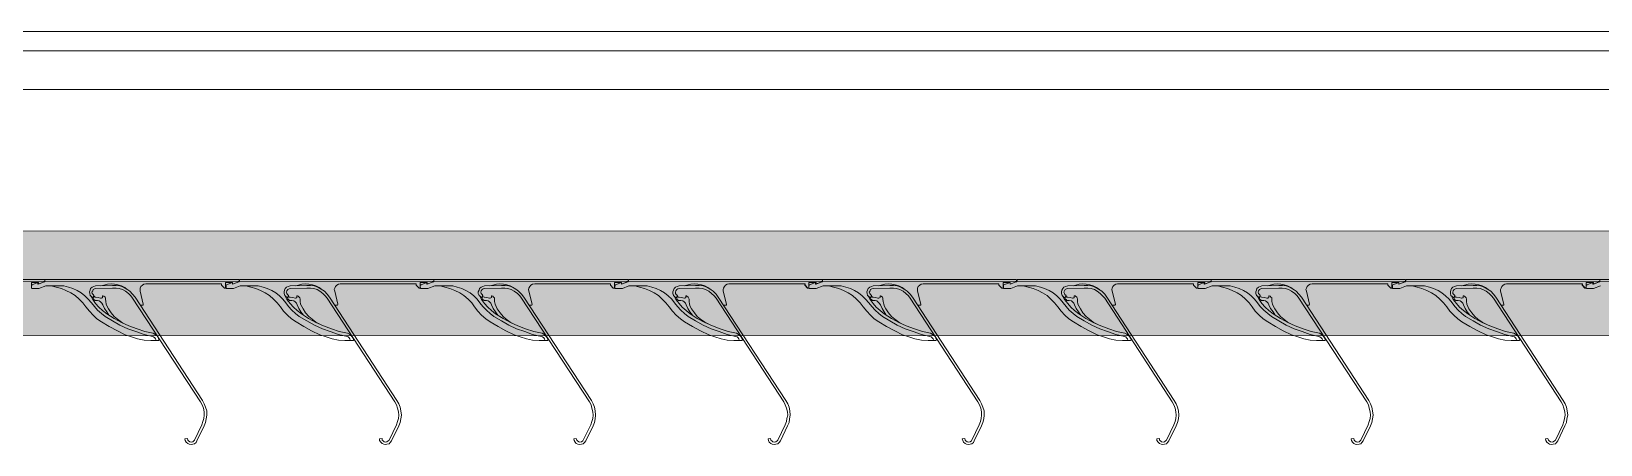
# Model space of a CAD drawing. Header units: centimetres. Extents: x -6341 to 23117, y -10090 to 8065.
# Drawn here: x 4672.9 to 4753.6, y -4090.1 to -4068.9 of the extents above; entities that cross this region are included whole.
import ezdxf

# ---------------------------------------------------------------- set-up
doc = ezdxf.new("R2010")
doc.units = ezdxf.units.CM
doc.header["$LTSCALE"] = 12.7
doc.layers.add('B Général', color=7, linetype='Continuous', lineweight=5)

# ---------------------------------------------------------------- blocks, each defined once
blk = doc.blocks.new('Groupe-200-1')
at = {"layer": 'B Général', "color": 7, "linetype": 'Continuous', "lineweight": 5}
for p, q in [((4673.53, -4081.638), (4663.603, -4081.638)), ((4672.895, -4082.082), (4672.895, -4081.807)), ((4673.276, -4082.103), (4673.636, -4081.976)), ((4683.542, -4081.638), (4673.594, -4081.638)), ((4673.636, -4081.976), (4674.334, -4081.976)), ((4676.197, -4081.976), (4677.065, -4081.955)), ((4677.065, -4082.082), (4676.197, -4082.103)), ((4678.779, -4081.871), (4682.674, -4081.871)), ((4682.886, -4082.082), (4682.886, -4081.807)), ((4683.288, -4082.103), (4683.627, -4081.976)), ((4693.532, -4081.638), (4683.605, -4081.638)), ((4683.627, -4081.976), (4684.325, -4081.976)), ((4686.209, -4081.976), (4687.055, -4081.955)), ((4687.055, -4082.082), (4686.209, -4082.103)), ((4688.77, -4081.871), (4692.686, -4081.871)), ((4692.898, -4082.082), (4692.898, -4081.807)), ((4693.278, -4082.103), (4693.638, -4081.976)), ((4703.544, -4081.638), (4693.596, -4081.638)), ((4693.638, -4081.976), (4694.337, -4081.976)), ((4696.199, -4081.976), (4697.067, -4081.955)), ((4697.067, -4082.082), (4696.199, -4082.103)), ((4698.782, -4081.871), (4702.676, -4081.871)), ((4702.888, -4082.082), (4702.888, -4081.807)), ((4703.29, -4082.103), (4703.629, -4081.976)), ((4713.535, -4081.638), (4703.608, -4081.638)), ((4703.629, -4081.976), (4704.328, -4081.976)), ((4706.211, -4081.976), (4707.058, -4081.955)), ((4707.058, -4082.082), (4706.211, -4082.103)), ((4708.773, -4081.871), (4712.688, -4081.871)), ((4712.879, -4082.082), (4712.879, -4081.807)), ((4712.879, -4082.082), (4712.879, -4081.807)), ((4713.26, -4082.103), (4713.62, -4081.976)), ((4723.526, -4081.638), (4713.577, -4081.638)), ((4713.62, -4081.976), (4714.318, -4081.976)), ((4716.181, -4081.976), (4717.049, -4081.955)), ((4717.049, -4082.082), (4716.181, -4082.103)), ((4718.763, -4081.871), (4722.658, -4081.871)), ((4722.87, -4082.082), (4722.87, -4081.807)), ((4723.272, -4082.103), (4723.61, -4081.976)), ((4733.516, -4081.638), (4723.589, -4081.638)), ((4723.61, -4081.976), (4724.309, -4081.976)), ((4726.193, -4081.976), (4727.039, -4081.955)), ((4727.039, -4082.082), (4726.193, -4082.103)), ((4728.754, -4081.871), (4732.67, -4081.871)), ((4732.881, -4082.082), (4732.881, -4081.807)), ((4733.262, -4082.103), (4733.622, -4081.976)), ((4743.528, -4081.638), (4733.58, -4081.638)), ((4733.622, -4081.976), (4734.321, -4081.976)), ((4736.183, -4081.976), (4737.051, -4081.955)), ((4737.051, -4082.082), (4736.183, -4082.103)), ((4738.766, -4081.871), (4742.66, -4081.871)), ((4742.872, -4082.082), (4742.872, -4081.807)), ((4743.274, -4082.103), (4743.613, -4081.976)), ((4753.519, -4081.638), (4743.592, -4081.638)), ((4743.613, -4081.976), (4744.311, -4081.976)), ((4746.195, -4081.976), (4747.042, -4081.955)), ((4747.042, -4082.082), (4746.195, -4082.103)), ((4748.756, -4081.871), (4752.672, -4081.871)), ((4752.863, -4082.082), (4752.863, -4081.807)), ((4752.863, -4082.082), (4752.863, -4081.807)), ((4753.244, -4082.103), (4753.604, -4081.976)), ((4763.51, -4081.638), (4753.561, -4081.638)), ((4676.112, -4082.463), (4676.07, -4082.59)), ((4681.594, -4087.945), (4678.102, -4082.611)), ((4678.229, -4082.548), (4681.7, -4087.882)), ((4686.124, -4082.463), (4686.061, -4082.59)), ((4691.585, -4087.945), (4688.114, -4082.611)), ((4688.22, -4082.548), (4691.691, -4087.882)), ((4696.115, -4082.463), (4696.051, -4082.59)), ((4701.597, -4087.945), (4698.104, -4082.611)), ((4698.231, -4082.548), (4701.703, -4087.882)), ((4706.127, -4082.463), (4706.063, -4082.59)), ((4711.588, -4087.945), (4708.116, -4082.611)), ((4708.222, -4082.548), (4711.693, -4087.882)), ((4716.096, -4082.463), (4716.054, -4082.59)), ((4721.578, -4087.945), (4718.086, -4082.611)), ((4718.213, -4082.548), (4721.684, -4087.882)), ((4726.108, -4082.463), (4726.044, -4082.59)), ((4731.569, -4087.945), (4728.098, -4082.611)), ((4728.203, -4082.548), (4731.675, -4087.882)), ((4736.099, -4082.463), (4736.035, -4082.59)), ((4741.581, -4087.945), (4738.088, -4082.611)), ((4738.215, -4082.548), (4741.687, -4087.882)), ((4746.11, -4082.463), (4746.047, -4082.59)), ((4751.571, -4087.945), (4748.1, -4082.611)), ((4748.206, -4082.548), (4751.677, -4087.882)), ((4707.735, -4083.945), (4707.524, -4083.839)), ((4747.719, -4083.945), (4747.508, -4083.839)), ((4681.277, -4089.914), (4681.658, -4089.131)), ((4681.785, -4089.173), (4681.404, -4089.956)), ((4691.289, -4089.914), (4691.67, -4089.131)), ((4691.797, -4089.173), (4691.416, -4089.956)), ((4701.279, -4089.914), (4701.66, -4089.131)), ((4701.787, -4089.173), (4701.406, -4089.956)), ((4711.291, -4089.914), (4711.672, -4089.131)), ((4711.778, -4089.173), (4711.418, -4089.956)), ((4721.261, -4089.914), (4721.642, -4089.131)), ((4721.769, -4089.173), (4721.388, -4089.956)), ((4731.273, -4089.914), (4731.654, -4089.131)), ((4731.781, -4089.173), (4731.4, -4089.956)), ((4741.263, -4089.914), (4741.644, -4089.131)), ((4741.771, -4089.173), (4741.39, -4089.956)), ((4751.275, -4089.914), (4751.656, -4089.131)), ((4751.762, -4089.173), (4751.402, -4089.956)), ((4680.79, -4089.85), (4680.917, -4089.829)), ((4690.802, -4089.85), (4690.929, -4089.829)), ((4700.793, -4089.85), (4700.92, -4089.829)), ((4710.783, -4089.85), (4710.91, -4089.829)), ((4720.774, -4089.85), (4720.901, -4089.829)), ((4730.786, -4089.85), (4730.913, -4089.829)), ((4740.776, -4089.85), (4740.903, -4089.829)), ((4750.767, -4089.85), (4750.894, -4089.829))]:
    blk.add_line(p, q, dxfattribs=at)
at = {"layer": 'B Général', "color": 7, "linetype": 'Continuous', "lineweight": 5, "flags": 128}
for points in [[(4672.895, -4081.807), (4673.255, -4081.807), (4673.255, -4081.892), (4673.551, -4081.765), (4673.572, -4081.765), (4673.594, -4081.722), (4673.594, -4081.68), (4673.572, -4081.638), (4673.53, -4081.638)], [(4672.895, -4082.061), (4672.895, -4081.976), (4672.895, -4081.955), (4672.937, -4081.913), (4673.234, -4081.807), (4673.234, -4081.892), (4673.572, -4081.765), (4673.594, -4081.765), (4673.594, -4081.722), (4673.594, -4081.638)], [(4672.895, -4082.061), (4672.916, -4082.103), (4672.959, -4082.103), (4673.213, -4082.103), (4673.276, -4082.103)], [(4673.657, -4081.976), (4673.911, -4081.976), (4674.165, -4082.04), (4674.44, -4082.103), (4674.673, -4082.209), (4674.927, -4082.336), (4675.139, -4082.463), (4675.35, -4082.654), (4675.541, -4082.844), (4675.689, -4083.056), (4675.88, -4083.268), (4676.07, -4083.479), (4676.261, -4083.67), (4676.493, -4083.818), (4676.896, -4084.072), (4677.319, -4084.284), (4677.721, -4084.495)], [(4674.334, -4081.976), (4674.567, -4081.976), (4674.8, -4082.04), (4675.033, -4082.103), (4675.245, -4082.209), (4675.456, -4082.336), (4675.647, -4082.484), (4675.816, -4082.654), (4675.985, -4082.844), (4676.134, -4083.035), (4676.303, -4083.225), (4676.493, -4083.395), (4676.684, -4083.543), (4677.065, -4083.776), (4677.446, -4083.987), (4677.848, -4084.178), (4678.271, -4084.326), (4678.695, -4084.474), (4679.118, -4084.58), (4679.182, -4084.601), (4679.245, -4084.643), (4679.287, -4084.707), (4679.309, -4084.77), (4679.309, -4084.792), (4679.351, -4084.792), (4679.414, -4084.792), (4679.436, -4084.792), (4679.457, -4084.77), (4679.457, -4084.749), (4679.436, -4084.665), (4679.393, -4084.58), (4679.309, -4084.516), (4679.245, -4084.453), (4679.16, -4084.411), (4678.737, -4084.326), (4678.335, -4084.178), (4677.912, -4084.03), (4677.531, -4083.86), (4677.15, -4083.649), (4676.769, -4083.416), (4676.557, -4083.246), (4676.366, -4083.077), (4676.197, -4082.887), (4676.049, -4082.675), (4675.922, -4082.442)], [(4676.07, -4082.59), (4675.985, -4082.527), (4675.922, -4082.463), (4675.901, -4082.357), (4675.879, -4082.273), (4675.922, -4082.188), (4675.943, -4082.103), (4676.028, -4082.04), (4676.112, -4081.998), (4676.197, -4081.976)], [(4676.197, -4082.103), (4676.133, -4082.125), (4676.07, -4082.167), (4676.049, -4082.23), (4676.006, -4082.294), (4676.028, -4082.357), (4676.07, -4082.421), (4676.112, -4082.463)], [(4676.472, -4081.976), (4676.62, -4081.934), (4676.811, -4081.892), (4677.001, -4081.871), (4677.171, -4081.892), (4677.34, -4081.913), (4677.531, -4081.976), (4677.7, -4082.061), (4677.827, -4082.167)], [(4677.065, -4081.955), (4677.255, -4081.955), (4677.446, -4081.976), (4677.636, -4082.04), (4677.806, -4082.146), (4677.954, -4082.252), (4678.102, -4082.4), (4678.229, -4082.548)], [(4678.102, -4082.611), (4678.017, -4082.484), (4677.89, -4082.357), (4677.742, -4082.252), (4677.573, -4082.167), (4677.403, -4082.103), (4677.255, -4082.082), (4677.065, -4082.082)], [(4678.504, -4082.971), (4678.61, -4082.971), (4678.652, -4082.971), (4678.652, -4082.929), (4678.652, -4082.908), (4678.483, -4082.252), (4678.483, -4082.167), (4678.483, -4082.082), (4678.525, -4081.998), (4678.61, -4081.934), (4678.674, -4081.892), (4678.779, -4081.871)], [(4682.674, -4081.871), (4682.674, -4081.934), (4682.822, -4082.082), (4682.886, -4082.082)], [(4682.886, -4081.807), (4683.246, -4081.807), (4683.246, -4081.892), (4683.563, -4081.765), (4683.584, -4081.765), (4683.584, -4081.722), (4683.584, -4081.68), (4683.563, -4081.638), (4683.542, -4081.638)], [(4682.907, -4082.061), (4682.907, -4081.976), (4682.907, -4081.955), (4682.928, -4081.913), (4683.246, -4081.807), (4683.246, -4081.892), (4683.563, -4081.765), (4683.584, -4081.765), (4683.605, -4081.722), (4683.605, -4081.638)], [(4682.907, -4082.061), (4682.907, -4082.103), (4682.949, -4082.103), (4683.224, -4082.103), (4683.288, -4082.103)], [(4683.648, -4081.976), (4683.923, -4081.976), (4684.177, -4082.04), (4684.431, -4082.103), (4684.685, -4082.209), (4684.918, -4082.336), (4685.15, -4082.463), (4685.341, -4082.654), (4685.531, -4082.844), (4685.701, -4083.056), (4685.87, -4083.268), (4686.061, -4083.479), (4686.272, -4083.67), (4686.505, -4083.818), (4686.907, -4084.072), (4687.309, -4084.284), (4687.733, -4084.495)], [(4684.325, -4081.976), (4684.558, -4081.976), (4684.812, -4082.04)], [(4684.812, -4082.04), (4685.023, -4082.103), (4685.256, -4082.209), (4685.468, -4082.336), (4685.658, -4082.484), (4685.828, -4082.654), (4685.976, -4082.844), (4686.124, -4083.035), (4686.293, -4083.225), (4686.484, -4083.395), (4686.674, -4083.543), (4687.055, -4083.776), (4687.458, -4083.987), (4687.86, -4084.178), (4688.262, -4084.326), (4688.685, -4084.474), (4689.13, -4084.58), (4689.193, -4084.601), (4689.236, -4084.643), (4689.278, -4084.707), (4689.299, -4084.77), (4689.32, -4084.792), (4689.341, -4084.792), (4689.405, -4084.792), (4689.447, -4084.792), (4689.468, -4084.77), (4689.468, -4084.749), (4689.447, -4084.665), (4689.384, -4084.58), (4689.32, -4084.516), (4689.257, -4084.453), (4689.151, -4084.411), (4688.728, -4084.326), (4688.325, -4084.178), (4687.923, -4084.03), (4687.521, -4083.86), (4687.14, -4083.649), (4686.78, -4083.416), (4686.569, -4083.246), (4686.378, -4083.077), (4686.209, -4082.887), (4686.039, -4082.675), (4685.912, -4082.442)], [(4686.061, -4082.59), (4685.976, -4082.527), (4685.934, -4082.463), (4685.891, -4082.357), (4685.891, -4082.273), (4685.912, -4082.188), (4685.955, -4082.103), (4686.018, -4082.04), (4686.103, -4081.998), (4686.209, -4081.976)], [(4686.209, -4082.103), (4686.145, -4082.125), (4686.082, -4082.167), (4686.039, -4082.23), (4686.018, -4082.294), (4686.039, -4082.357), (4686.061, -4082.421), (4686.124, -4082.463)], [(4686.484, -4081.976), (4686.632, -4081.934), (4686.801, -4081.892), (4686.992, -4081.871), (4687.161, -4081.892), (4687.352, -4081.913), (4687.521, -4081.976), (4687.69, -4082.061), (4687.839, -4082.167)], [(4687.055, -4081.955), (4687.246, -4081.955), (4687.436, -4081.976), (4687.627, -4082.04), (4687.796, -4082.146), (4687.966, -4082.252), (4688.114, -4082.4), (4688.22, -4082.548)], [(4688.114, -4082.611), (4688.008, -4082.484), (4687.881, -4082.357), (4687.733, -4082.252), (4687.585, -4082.167), (4687.415, -4082.103), (4687.246, -4082.082), (4687.055, -4082.082)], [(4688.495, -4082.971), (4688.622, -4082.971), (4688.643, -4082.971), (4688.664, -4082.929), (4688.664, -4082.908), (4688.495, -4082.252), (4688.474, -4082.167), (4688.495, -4082.082), (4688.537, -4081.998), (4688.601, -4081.934), (4688.685, -4081.892), (4688.77, -4081.871)], [(4692.686, -4081.871), (4692.686, -4081.934), (4692.834, -4082.082), (4692.898, -4082.082)], [(4692.897, -4082.061), (4692.897, -4081.976), (4692.897, -4081.955), (4692.94, -4081.913), (4693.236, -4081.807), (4693.236, -4081.892), (4693.575, -4081.765), (4693.596, -4081.765), (4693.596, -4081.722), (4693.596, -4081.638)], [(4692.897, -4082.061), (4692.919, -4082.103), (4692.94, -4082.103), (4693.215, -4082.103), (4693.278, -4082.103)], [(4692.898, -4081.807), (4693.257, -4081.807), (4693.257, -4081.892), (4693.554, -4081.765), (4693.575, -4081.765), (4693.596, -4081.722), (4693.596, -4081.68), (4693.575, -4081.638), (4693.533, -4081.638)], [(4693.638, -4081.976), (4693.914, -4081.976), (4694.168, -4082.04), (4694.422, -4082.103), (4694.676, -4082.209), (4694.93, -4082.336), (4695.141, -4082.463), (4695.353, -4082.654), (4695.543, -4082.844), (4695.692, -4083.056), (4695.861, -4083.268), (4696.051, -4083.479), (4696.263, -4083.67), (4696.496, -4083.818), (4696.898, -4084.072), (4697.3, -4084.284), (4697.724, -4084.495)], [(4694.337, -4081.976), (4694.57, -4081.976), (4694.802, -4082.04), (4695.035, -4082.103), (4695.247, -4082.209), (4695.459, -4082.336), (4695.649, -4082.484), (4695.818, -4082.654), (4695.967, -4082.844), (4696.115, -4083.035), (4696.305, -4083.225), (4696.496, -4083.395), (4696.686, -4083.543), (4697.067, -4083.776), (4697.448, -4083.987), (4697.85, -4084.178), (4698.274, -4084.326), (4698.676, -4084.474), (4699.12, -4084.58), (4699.184, -4084.601), (4699.247, -4084.643), (4699.29, -4084.707), (4699.311, -4084.77), (4699.311, -4084.792), (4699.353, -4084.792), (4699.417, -4084.792), (4699.438, -4084.792), (4699.459, -4084.77), (4699.459, -4084.749), (4699.438, -4084.665), (4699.374, -4084.58), (4699.311, -4084.516), (4699.247, -4084.453), (4699.163, -4084.411), (4698.739, -4084.326), (4698.316, -4084.178), (4697.914, -4084.03), (4697.533, -4083.86), (4697.152, -4083.649), (4696.771, -4083.416), (4696.559, -4083.246), (4696.369, -4083.077), (4696.199, -4082.887), (4696.051, -4082.675), (4695.924, -4082.442)], [(4696.051, -4082.59), (4695.988, -4082.527), (4695.924, -4082.463), (4695.882, -4082.357), (4695.882, -4082.273), (4695.924, -4082.188), (4695.945, -4082.103), (4696.03, -4082.04), (4696.115, -4081.998), (4696.199, -4081.976)], [(4696.199, -4082.103), (4696.136, -4082.125), (4696.072, -4082.167), (4696.03, -4082.23), (4696.009, -4082.294), (4696.03, -4082.357), (4696.072, -4082.421), (4696.115, -4082.463)], [(4696.475, -4081.976), (4696.623, -4081.934), (4696.813, -4081.892), (4696.983, -4081.871), (4697.173, -4081.892), (4697.342, -4081.913)], [(4697.067, -4081.955), (4697.258, -4081.955), (4697.448, -4081.976), (4697.639, -4082.04), (4697.808, -4082.146), (4697.956, -4082.252), (4698.104, -4082.4), (4698.231, -4082.548)], [(4698.104, -4082.611), (4698.02, -4082.484), (4697.893, -4082.357), (4697.723, -4082.252), (4697.575, -4082.167), (4697.406, -4082.103), (4697.237, -4082.082), (4697.067, -4082.082)], [(4697.343, -4081.913), (4697.512, -4081.976), (4697.681, -4082.061), (4697.829, -4082.167)], [(4698.507, -4082.971), (4698.613, -4082.971), (4698.634, -4082.971), (4698.655, -4082.929), (4698.655, -4082.908), (4698.486, -4082.252), (4698.464, -4082.167), (4698.486, -4082.082), (4698.528, -4081.998), (4698.591, -4081.934), (4698.676, -4081.892), (4698.782, -4081.871)], [(4702.676, -4081.871), (4702.676, -4081.934), (4702.825, -4082.082), (4702.888, -4082.082)], [(4702.888, -4081.807), (4703.248, -4081.807), (4703.248, -4081.892), (4703.544, -4081.765), (4703.565, -4081.765), (4703.587, -4081.722), (4703.587, -4081.68), (4703.565, -4081.638), (4703.544, -4081.638)], [(4702.909, -4082.061), (4702.909, -4081.976), (4702.909, -4081.955), (4702.931, -4081.913), (4703.248, -4081.807), (4703.248, -4081.892), (4703.566, -4081.765), (4703.587, -4081.765), (4703.608, -4081.722), (4703.608, -4081.638)], [(4702.909, -4082.061), (4702.909, -4082.103), (4702.952, -4082.103), (4703.206, -4082.103), (4703.29, -4082.103)], [(4703.65, -4081.976), (4703.925, -4081.976), (4704.179, -4082.04), (4704.433, -4082.103), (4704.687, -4082.209), (4704.92, -4082.336), (4705.153, -4082.463), (4705.343, -4082.654), (4705.534, -4082.844), (4705.703, -4083.056), (4705.873, -4083.268), (4706.063, -4083.479), (4706.275, -4083.67), (4706.486, -4083.818), (4706.889, -4084.072), (4707.312, -4084.284), (4707.735, -4084.495)], [(4704.328, -4081.976), (4704.56, -4081.976), (4704.814, -4082.04), (4705.026, -4082.103), (4705.259, -4082.209), (4705.449, -4082.336), (4705.64, -4082.484), (4705.83, -4082.654), (4705.979, -4082.844), (4706.127, -4083.035), (4706.296, -4083.225), (4706.487, -4083.395), (4706.677, -4083.543), (4707.058, -4083.776), (4707.439, -4083.987), (4707.862, -4084.178), (4708.265, -4084.326), (4708.688, -4084.474), (4709.111, -4084.58), (4709.196, -4084.601), (4709.238, -4084.643), (4709.281, -4084.707), (4709.302, -4084.77), (4709.323, -4084.792), (4709.344, -4084.792), (4709.408, -4084.792), (4709.45, -4084.792), (4709.45, -4084.77), (4709.471, -4084.749), (4709.429, -4084.665), (4709.386, -4084.58), (4709.323, -4084.516), (4709.238, -4084.453), (4709.154, -4084.411), (4708.73, -4084.326), (4708.328, -4084.178), (4707.926, -4084.03), (4707.524, -4083.86), (4707.143, -4083.649), (4706.783, -4083.416), (4706.571, -4083.246), (4706.36, -4083.077), (4706.211, -4082.887), (4706.042, -4082.675), (4705.915, -4082.442)], [(4706.063, -4082.59), (4705.978, -4082.527), (4705.915, -4082.463), (4705.894, -4082.357), (4705.894, -4082.273), (4705.915, -4082.188), (4705.957, -4082.103), (4706.021, -4082.04), (4706.105, -4081.998), (4706.211, -4081.976)], [(4706.211, -4082.103), (4706.148, -4082.125), (4706.084, -4082.167), (4706.042, -4082.23), (4706.021, -4082.294), (4706.021, -4082.357), (4706.063, -4082.421), (4706.127, -4082.463)], [(4706.465, -4081.976), (4706.614, -4081.934), (4706.804, -4081.892), (4706.995, -4081.871), (4707.164, -4081.892), (4707.354, -4081.913), (4707.524, -4081.976), (4707.693, -4082.061), (4707.841, -4082.167)], [(4707.058, -4081.955), (4707.248, -4081.955), (4707.439, -4081.976), (4707.629, -4082.04), (4707.799, -4082.146), (4707.968, -4082.252), (4708.116, -4082.4), (4708.222, -4082.548)], [(4708.116, -4082.611), (4708.01, -4082.484), (4707.883, -4082.357), (4707.735, -4082.252), (4707.566, -4082.167), (4707.418, -4082.103), (4707.248, -4082.082), (4707.058, -4082.082)], [(4708.497, -4082.971), (4708.624, -4082.971), (4708.646, -4082.971), (4708.646, -4082.929), (4708.646, -4082.908), (4708.476, -4082.252), (4708.476, -4082.167), (4708.497, -4082.082), (4708.54, -4081.998), (4708.603, -4081.934), (4708.688, -4081.892), (4708.773, -4081.871)], [(4712.667, -4081.871), (4712.667, -4081.934), (4712.815, -4082.082), (4712.879, -4082.082)], [(4712.688, -4081.871), (4712.688, -4081.934), (4712.837, -4082.082), (4712.879, -4082.082)], [(4712.879, -4081.807), (4713.26, -4081.807), (4713.26, -4081.892), (4713.556, -4081.765), (4713.577, -4081.765), (4713.577, -4081.722), (4713.577, -4081.68), (4713.577, -4081.638), (4713.535, -4081.638)], [(4712.879, -4081.807), (4713.239, -4081.807), (4713.239, -4081.892), (4713.535, -4081.765), (4713.556, -4081.765), (4713.577, -4081.722), (4713.577, -4081.68), (4713.556, -4081.638), (4713.514, -4081.638)], [(4712.879, -4082.061), (4712.879, -4081.976), (4712.879, -4081.955), (4712.921, -4081.913), (4713.218, -4081.807), (4713.218, -4081.892), (4713.556, -4081.765), (4713.577, -4081.765), (4713.577, -4081.722), (4713.577, -4081.638)], [(4712.879, -4082.061), (4712.9, -4082.103), (4712.942, -4082.103), (4713.196, -4082.103), (4713.26, -4082.103)], [(4713.641, -4081.976), (4713.895, -4081.976), (4714.149, -4082.04), (4714.424, -4082.103), (4714.657, -4082.209), (4714.911, -4082.336), (4715.123, -4082.463), (4715.334, -4082.654), (4715.525, -4082.844), (4715.673, -4083.056), (4715.863, -4083.268), (4716.054, -4083.479), (4716.244, -4083.67), (4716.477, -4083.818), (4716.879, -4084.072), (4717.303, -4084.284), (4717.705, -4084.495)], [(4714.318, -4081.976), (4714.551, -4081.976), (4714.784, -4082.04), (4715.017, -4082.103), (4715.228, -4082.209), (4715.44, -4082.336), (4715.631, -4082.484), (4715.8, -4082.654), (4715.969, -4082.844), (4716.117, -4083.035), (4716.287, -4083.225), (4716.477, -4083.395), (4716.668, -4083.543), (4717.049, -4083.776), (4717.43, -4083.987), (4717.832, -4084.178), (4718.255, -4084.326), (4718.679, -4084.474), (4719.102, -4084.58), (4719.165, -4084.601), (4719.229, -4084.643), (4719.271, -4084.707), (4719.292, -4084.77), (4719.292, -4084.792), (4719.335, -4084.792), (4719.398, -4084.792), (4719.419, -4084.792), (4719.441, -4084.77), (4719.441, -4084.749), (4719.419, -4084.665), (4719.377, -4084.58), (4719.292, -4084.516), (4719.229, -4084.453), (4719.144, -4084.411), (4718.721, -4084.326), (4718.319, -4084.178), (4717.895, -4084.03), (4717.514, -4083.86), (4717.133, -4083.649), (4716.752, -4083.416), (4716.541, -4083.246), (4716.35, -4083.077), (4716.181, -4082.887), (4716.033, -4082.675), (4715.906, -4082.442)], [(4716.054, -4082.59), (4715.969, -4082.527), (4715.906, -4082.463), (4715.884, -4082.357), (4715.863, -4082.273), (4715.906, -4082.188), (4715.927, -4082.103), (4716.011, -4082.04), (4716.096, -4081.998), (4716.181, -4081.976)], [(4716.181, -4082.103), (4716.117, -4082.125), (4716.054, -4082.167), (4716.033, -4082.23), (4715.99, -4082.294), (4716.011, -4082.357), (4716.054, -4082.421), (4716.096, -4082.463)], [(4716.456, -4081.976), (4716.604, -4081.934), (4716.795, -4081.892), (4716.985, -4081.871), (4717.155, -4081.892), (4717.324, -4081.913), (4717.514, -4081.976), (4717.684, -4082.061), (4717.811, -4082.167)], [(4717.049, -4081.955), (4717.239, -4081.955), (4717.43, -4081.976), (4717.62, -4082.04), (4717.789, -4082.146), (4717.938, -4082.252), (4718.086, -4082.4), (4718.213, -4082.548)], [(4718.086, -4082.611), (4718.001, -4082.484), (4717.874, -4082.357), (4717.726, -4082.252), (4717.557, -4082.167), (4717.387, -4082.103), (4717.239, -4082.082), (4717.049, -4082.082)], [(4718.488, -4082.971), (4718.594, -4082.971), (4718.636, -4082.971), (4718.636, -4082.929), (4718.636, -4082.908), (4718.467, -4082.252), (4718.467, -4082.167), (4718.467, -4082.082), (4718.509, -4081.998), (4718.594, -4081.934), (4718.657, -4081.892), (4718.763, -4081.871)], [(4722.658, -4081.871), (4722.658, -4081.934), (4722.806, -4082.082), (4722.87, -4082.082)], [(4722.87, -4081.807), (4723.229, -4081.807), (4723.229, -4081.892), (4723.547, -4081.765), (4723.568, -4081.765), (4723.568, -4081.722), (4723.568, -4081.68), (4723.547, -4081.638), (4723.526, -4081.638)], [(4722.891, -4082.061), (4722.891, -4081.976), (4722.891, -4081.955), (4722.912, -4081.913), (4723.229, -4081.807), (4723.229, -4081.892), (4723.547, -4081.765), (4723.568, -4081.765), (4723.589, -4081.722), (4723.589, -4081.638)], [(4722.891, -4082.061), (4722.891, -4082.103), (4722.933, -4082.103), (4723.208, -4082.103), (4723.272, -4082.103)], [(4723.631, -4081.976), (4723.907, -4081.976), (4724.161, -4082.04), (4724.415, -4082.103), (4724.669, -4082.209), (4724.901, -4082.336), (4725.134, -4082.463), (4725.325, -4082.654), (4725.515, -4082.844), (4725.685, -4083.056), (4725.854, -4083.268), (4726.044, -4083.479), (4726.256, -4083.67), (4726.489, -4083.818), (4726.891, -4084.072), (4727.293, -4084.284), (4727.717, -4084.495)], [(4724.309, -4081.976), (4724.542, -4081.976), (4724.796, -4082.04)], [(4724.796, -4082.04), (4725.007, -4082.103), (4725.24, -4082.209), (4725.452, -4082.336), (4725.642, -4082.484), (4725.812, -4082.654), (4725.96, -4082.844), (4726.108, -4083.035), (4726.277, -4083.225), (4726.468, -4083.395), (4726.658, -4083.543), (4727.039, -4083.776), (4727.441, -4083.987), (4727.844, -4084.178), (4728.246, -4084.326), (4728.669, -4084.474), (4729.114, -4084.58), (4729.177, -4084.601), (4729.219, -4084.643), (4729.262, -4084.707), (4729.283, -4084.77), (4729.304, -4084.792), (4729.325, -4084.792), (4729.389, -4084.792), (4729.431, -4084.792), (4729.452, -4084.77), (4729.452, -4084.749), (4729.431, -4084.665), (4729.368, -4084.58), (4729.304, -4084.516), (4729.241, -4084.453), (4729.135, -4084.411), (4728.711, -4084.326), (4728.309, -4084.178), (4727.907, -4084.03), (4727.505, -4083.86), (4727.124, -4083.649), (4726.764, -4083.416), (4726.552, -4083.246), (4726.362, -4083.077), (4726.193, -4082.887), (4726.023, -4082.675), (4725.896, -4082.442)], [(4726.044, -4082.59), (4725.96, -4082.527), (4725.917, -4082.463), (4725.875, -4082.357), (4725.875, -4082.273), (4725.896, -4082.188), (4725.939, -4082.103), (4726.002, -4082.04), (4726.087, -4081.998), (4726.193, -4081.976)], [(4726.193, -4082.103), (4726.129, -4082.125), (4726.066, -4082.167), (4726.023, -4082.23), (4726.002, -4082.294), (4726.023, -4082.357), (4726.044, -4082.421), (4726.108, -4082.463)], [(4726.468, -4081.976), (4726.616, -4081.934), (4726.785, -4081.892), (4726.976, -4081.871), (4727.145, -4081.892), (4727.336, -4081.913), (4727.505, -4081.976), (4727.674, -4082.061), (4727.822, -4082.167)], [(4727.039, -4081.955), (4727.23, -4081.955), (4727.42, -4081.976), (4727.611, -4082.04), (4727.78, -4082.146), (4727.949, -4082.252), (4728.098, -4082.4), (4728.203, -4082.548)], [(4728.098, -4082.611), (4727.992, -4082.484), (4727.865, -4082.357), (4727.717, -4082.252), (4727.568, -4082.167), (4727.399, -4082.103), (4727.23, -4082.082), (4727.039, -4082.082)], [(4728.479, -4082.971), (4728.606, -4082.971), (4728.627, -4082.971), (4728.648, -4082.929), (4728.648, -4082.908), (4728.479, -4082.252), (4728.457, -4082.167), (4728.479, -4082.082), (4728.521, -4081.998), (4728.584, -4081.934), (4728.669, -4081.892), (4728.754, -4081.871)], [(4732.67, -4081.871), (4732.67, -4081.934), (4732.818, -4082.082), (4732.881, -4082.082)], [(4732.881, -4081.807), (4733.241, -4081.807), (4733.241, -4081.892), (4733.538, -4081.765), (4733.559, -4081.765), (4733.58, -4081.722), (4733.58, -4081.68), (4733.559, -4081.638), (4733.516, -4081.638)], [(4732.881, -4082.061), (4732.881, -4081.976), (4732.881, -4081.955), (4732.924, -4081.913), (4733.22, -4081.807), (4733.22, -4081.892), (4733.559, -4081.765), (4733.58, -4081.765), (4733.58, -4081.722), (4733.58, -4081.638)], [(4732.881, -4082.061), (4732.902, -4082.103), (4732.924, -4082.103), (4733.199, -4082.103), (4733.262, -4082.103)], [(4733.622, -4081.976), (4733.897, -4081.976), (4734.151, -4082.04), (4734.405, -4082.103), (4734.659, -4082.209), (4734.913, -4082.336), (4735.125, -4082.463), (4735.337, -4082.654), (4735.527, -4082.844), (4735.675, -4083.056), (4735.845, -4083.268), (4736.035, -4083.479), (4736.247, -4083.67), (4736.48, -4083.818), (4736.882, -4084.072), (4737.284, -4084.284), (4737.707, -4084.495)], [(4734.321, -4081.976), (4734.553, -4081.976), (4734.786, -4082.04), (4735.019, -4082.103), (4735.231, -4082.209), (4735.442, -4082.336), (4735.633, -4082.484), (4735.802, -4082.654), (4735.95, -4082.844), (4736.099, -4083.035), (4736.289, -4083.225), (4736.48, -4083.395), (4736.67, -4083.543), (4737.051, -4083.776), (4737.432, -4083.987), (4737.834, -4084.178), (4738.258, -4084.326), (4738.66, -4084.474), (4739.104, -4084.58), (4739.168, -4084.601), (4739.231, -4084.643), (4739.274, -4084.707), (4739.295, -4084.77), (4739.295, -4084.792), (4739.337, -4084.792), (4739.401, -4084.792), (4739.422, -4084.792), (4739.443, -4084.77), (4739.443, -4084.749), (4739.422, -4084.665), (4739.358, -4084.58), (4739.295, -4084.516), (4739.231, -4084.453), (4739.147, -4084.411), (4738.723, -4084.326), (4738.3, -4084.178), (4737.898, -4084.03), (4737.517, -4083.86), (4737.136, -4083.649), (4736.755, -4083.416), (4736.543, -4083.246), (4736.353, -4083.077), (4736.183, -4082.887), (4736.035, -4082.675), (4735.908, -4082.442)], [(4736.035, -4082.59), (4735.972, -4082.527), (4735.908, -4082.463), (4735.866, -4082.357), (4735.866, -4082.273), (4735.908, -4082.188), (4735.929, -4082.103), (4736.014, -4082.04), (4736.099, -4081.998), (4736.183, -4081.976)], [(4736.183, -4082.103), (4736.12, -4082.125), (4736.056, -4082.167), (4736.014, -4082.23), (4735.993, -4082.294), (4736.014, -4082.357), (4736.056, -4082.421), (4736.099, -4082.463)], [(4736.458, -4081.976), (4736.607, -4081.934), (4736.797, -4081.892), (4736.966, -4081.871), (4737.157, -4081.892), (4737.326, -4081.913)], [(4737.051, -4081.955), (4737.242, -4081.955), (4737.432, -4081.976), (4737.623, -4082.04), (4737.792, -4082.146), (4737.94, -4082.252), (4738.088, -4082.4), (4738.215, -4082.548)], [(4738.088, -4082.611), (4738.004, -4082.484), (4737.877, -4082.357), (4737.707, -4082.252), (4737.559, -4082.167), (4737.39, -4082.103), (4737.22, -4082.082), (4737.051, -4082.082)], [(4737.326, -4081.913), (4737.496, -4081.976), (4737.665, -4082.061), (4737.813, -4082.167)], [(4738.491, -4082.971), (4738.596, -4082.971), (4738.618, -4082.971), (4738.639, -4082.929), (4738.639, -4082.908), (4738.469, -4082.252), (4738.448, -4082.167), (4738.469, -4082.082), (4738.512, -4081.998), (4738.575, -4081.934), (4738.66, -4081.892), (4738.766, -4081.871)], [(4742.66, -4081.871), (4742.66, -4081.934), (4742.808, -4082.082), (4742.872, -4082.082)], [(4742.872, -4081.807), (4743.232, -4081.807), (4743.232, -4081.892), (4743.528, -4081.765), (4743.549, -4081.765), (4743.57, -4081.722), (4743.57, -4081.68), (4743.549, -4081.638), (4743.528, -4081.638)], [(4742.893, -4082.061), (4742.893, -4081.976), (4742.893, -4081.955), (4742.914, -4081.913), (4743.232, -4081.807), (4743.232, -4081.892), (4743.549, -4081.765), (4743.571, -4081.765), (4743.592, -4081.722), (4743.592, -4081.638)], [(4742.893, -4082.061), (4742.893, -4082.103), (4742.936, -4082.103), (4743.19, -4082.103), (4743.274, -4082.103)], [(4743.634, -4081.976), (4743.909, -4081.976), (4744.163, -4082.04), (4744.417, -4082.103), (4744.671, -4082.209), (4744.904, -4082.336), (4745.137, -4082.463), (4745.327, -4082.654), (4745.518, -4082.844), (4745.687, -4083.056), (4745.856, -4083.268), (4746.047, -4083.479), (4746.259, -4083.67), (4746.47, -4083.818), (4746.872, -4084.072), (4747.296, -4084.284), (4747.719, -4084.495)], [(4744.311, -4081.976), (4744.544, -4081.976), (4744.798, -4082.04), (4745.01, -4082.103), (4745.243, -4082.209), (4745.433, -4082.336), (4745.624, -4082.484), (4745.814, -4082.654), (4745.962, -4082.844), (4746.111, -4083.035), (4746.28, -4083.225), (4746.47, -4083.395), (4746.661, -4083.543), (4747.042, -4083.776), (4747.423, -4083.987), (4747.846, -4084.178), (4748.248, -4084.326), (4748.672, -4084.474), (4749.095, -4084.58), (4749.18, -4084.601), (4749.222, -4084.643), (4749.264, -4084.707), (4749.286, -4084.77), (4749.307, -4084.792), (4749.328, -4084.792), (4749.391, -4084.792), (4749.434, -4084.792), (4749.434, -4084.77), (4749.455, -4084.749), (4749.413, -4084.665), (4749.37, -4084.58), (4749.307, -4084.516), (4749.222, -4084.453), (4749.137, -4084.411), (4748.714, -4084.326), (4748.312, -4084.178), (4747.91, -4084.03), (4747.508, -4083.86), (4747.127, -4083.649), (4746.767, -4083.416), (4746.555, -4083.246), (4746.343, -4083.077), (4746.195, -4082.887), (4746.026, -4082.675), (4745.899, -4082.442)], [(4746.047, -4082.59), (4745.962, -4082.527), (4745.899, -4082.463), (4745.878, -4082.357), (4745.878, -4082.273), (4745.899, -4082.188), (4745.941, -4082.103), (4746.005, -4082.04), (4746.089, -4081.998), (4746.195, -4081.976)], [(4746.195, -4082.103), (4746.132, -4082.125), (4746.068, -4082.167), (4746.026, -4082.23), (4746.005, -4082.294), (4746.005, -4082.357), (4746.047, -4082.421), (4746.11, -4082.463)], [(4746.449, -4081.976), (4746.597, -4081.934), (4746.788, -4081.892), (4746.978, -4081.871), (4747.148, -4081.892), (4747.338, -4081.913), (4747.508, -4081.976), (4747.677, -4082.061), (4747.825, -4082.167)], [(4747.042, -4081.955), (4747.232, -4081.955), (4747.423, -4081.976), (4747.613, -4082.04), (4747.783, -4082.146), (4747.952, -4082.252), (4748.1, -4082.4), (4748.206, -4082.548)], [(4748.1, -4082.611), (4747.994, -4082.484), (4747.867, -4082.357), (4747.719, -4082.252), (4747.55, -4082.167), (4747.402, -4082.103), (4747.232, -4082.082), (4747.042, -4082.082)], [(4748.481, -4082.971), (4748.608, -4082.971), (4748.629, -4082.971), (4748.629, -4082.929), (4748.629, -4082.908), (4748.46, -4082.252), (4748.46, -4082.167), (4748.481, -4082.082), (4748.524, -4081.998), (4748.587, -4081.934), (4748.672, -4081.892), (4748.756, -4081.871)], [(4752.651, -4081.871), (4752.651, -4081.934), (4752.799, -4082.082), (4752.863, -4082.082)], [(4752.672, -4081.871), (4752.672, -4081.934), (4752.82, -4082.082), (4752.863, -4082.082)], [(4752.863, -4081.807), (4753.244, -4081.807), (4753.244, -4081.892), (4753.54, -4081.765), (4753.561, -4081.765), (4753.561, -4081.722), (4753.561, -4081.68), (4753.561, -4081.638), (4753.519, -4081.638)], [(4752.863, -4081.807), (4753.223, -4081.807), (4753.223, -4081.892), (4753.519, -4081.765), (4753.54, -4081.765), (4753.561, -4081.722), (4753.561, -4081.68), (4753.54, -4081.638), (4753.498, -4081.638)], [(4752.863, -4082.061), (4752.863, -4081.976), (4752.863, -4081.955), (4752.905, -4081.913), (4753.201, -4081.807), (4753.201, -4081.892), (4753.54, -4081.765), (4753.561, -4081.765), (4753.561, -4081.722), (4753.561, -4081.638)], [(4752.863, -4082.061), (4752.884, -4082.103), (4752.926, -4082.103), (4753.18, -4082.103), (4753.244, -4082.103)], [(4676.705, -4082.654), (4676.705, -4082.59), (4676.684, -4082.548), (4676.62, -4082.506), (4676.578, -4082.484), (4676.578, -4082.484), (4676.557, -4082.506), (4676.557, -4082.569), (4676.536, -4082.59), (4676.493, -4082.611), (4676.451, -4082.611), (4676.324, -4082.569), (4676.197, -4082.548), (4676.176, -4082.548), (4676.134, -4082.527), (4676.112, -4082.527), (4676.112, -4082.548), (4676.091, -4082.548), (4676.07, -4082.59), (4676.091, -4082.654), (4676.112, -4082.675), (4676.176, -4082.717), (4676.197, -4082.717), (4676.218, -4082.717), (4676.303, -4082.717), (4676.388, -4082.738), (4676.451, -4082.802), (4676.515, -4082.865), (4676.578, -4082.95), (4676.663, -4083.141), (4676.769, -4083.31), (4676.874, -4083.479)], [(4677.721, -4083.945), (4677.531, -4083.839), (4677.319, -4083.691), (4677.15, -4083.543), (4677.001, -4083.352), (4676.853, -4083.162), (4676.79, -4083.035), (4676.747, -4082.908), (4676.726, -4082.781), (4676.705, -4082.654)], [(4686.717, -4082.654), (4686.696, -4082.59), (4686.674, -4082.548), (4686.611, -4082.506), (4686.59, -4082.484), (4686.569, -4082.484), (4686.547, -4082.506), (4686.547, -4082.569), (4686.526, -4082.59), (4686.484, -4082.611), (4686.463, -4082.611), (4686.336, -4082.569), (4686.209, -4082.548), (4686.166, -4082.548), (4686.124, -4082.527), (4686.103, -4082.527), (4686.103, -4082.548), (4686.082, -4082.548), (4686.082, -4082.59), (4686.082, -4082.654), (4686.124, -4082.675), (4686.166, -4082.717), (4686.209, -4082.717), (4686.209, -4082.717), (4686.293, -4082.717), (4686.399, -4082.738), (4686.463, -4082.802), (4686.526, -4082.865), (4686.569, -4082.95), (4686.653, -4083.141), (4686.759, -4083.31), (4686.886, -4083.479)], [(4687.733, -4083.945), (4687.521, -4083.839), (4687.331, -4083.691), (4687.161, -4083.543), (4686.992, -4083.352), (4686.865, -4083.162), (4686.801, -4083.035), (4686.738, -4082.908), (4686.717, -4082.781), (4686.717, -4082.654)], [(4696.708, -4082.654), (4696.708, -4082.59), (4696.665, -4082.548), (4696.623, -4082.506), (4696.581, -4082.484), (4696.559, -4082.484), (4696.559, -4082.506), (4696.559, -4082.569), (4696.517, -4082.59), (4696.496, -4082.611), (4696.454, -4082.611), (4696.327, -4082.569), (4696.2, -4082.548), (4696.178, -4082.548), (4696.115, -4082.527), (4696.115, -4082.527), (4696.094, -4082.548), (4696.094, -4082.548), (4696.073, -4082.59), (4696.073, -4082.654), (4696.115, -4082.675), (4696.178, -4082.717), (4696.2, -4082.717), (4696.2, -4082.717), (4696.305, -4082.717), (4696.39, -4082.738), (4696.454, -4082.802), (4696.517, -4082.865), (4696.559, -4082.95), (4696.644, -4083.141), (4696.771, -4083.31), (4696.877, -4083.479)], [(4697.724, -4083.945), (4697.512, -4083.839), (4697.321, -4083.691), (4697.152, -4083.543), (4697.004, -4083.352), (4696.856, -4083.162), (4696.792, -4083.035), (4696.75, -4082.908), (4696.708, -4082.781), (4696.708, -4082.654)], [(4706.719, -4082.654), (4706.698, -4082.59), (4706.677, -4082.548), (4706.614, -4082.506), (4706.592, -4082.484), (4706.571, -4082.484), (4706.55, -4082.506), (4706.55, -4082.569), (4706.529, -4082.59), (4706.487, -4082.611), (4706.465, -4082.611), (4706.338, -4082.569), (4706.211, -4082.548), (4706.169, -4082.548), (4706.127, -4082.527), (4706.106, -4082.527), (4706.106, -4082.548), (4706.084, -4082.548), (4706.084, -4082.59), (4706.084, -4082.654), (4706.106, -4082.675), (4706.169, -4082.717), (4706.211, -4082.717), (4706.211, -4082.717), (4706.296, -4082.717), (4706.402, -4082.738), (4706.465, -4082.802), (4706.529, -4082.865), (4706.571, -4082.95), (4706.656, -4083.141), (4706.762, -4083.31), (4706.889, -4083.479)], [(4707.524, -4083.839), (4707.312, -4083.691), (4707.143, -4083.543), (4706.994, -4083.352), (4706.846, -4083.162), (4706.783, -4083.035), (4706.74, -4082.908), (4706.719, -4082.781), (4706.719, -4082.654)], [(4716.689, -4082.654), (4716.689, -4082.59), (4716.668, -4082.548), (4716.604, -4082.506), (4716.562, -4082.484), (4716.562, -4082.484), (4716.541, -4082.506), (4716.541, -4082.569), (4716.52, -4082.59), (4716.477, -4082.611), (4716.435, -4082.611), (4716.308, -4082.569), (4716.181, -4082.548), (4716.16, -4082.548), (4716.117, -4082.527), (4716.096, -4082.527), (4716.096, -4082.548), (4716.075, -4082.548), (4716.054, -4082.59), (4716.075, -4082.654), (4716.096, -4082.675), (4716.16, -4082.717), (4716.181, -4082.717), (4716.202, -4082.717), (4716.287, -4082.717), (4716.371, -4082.738), (4716.435, -4082.802), (4716.498, -4082.865), (4716.562, -4082.95), (4716.647, -4083.141), (4716.752, -4083.31), (4716.858, -4083.479)], [(4717.705, -4083.945), (4717.514, -4083.839), (4717.303, -4083.691), (4717.133, -4083.543), (4716.985, -4083.352), (4716.837, -4083.162), (4716.774, -4083.035), (4716.731, -4082.908), (4716.71, -4082.781), (4716.689, -4082.654)], [(4726.701, -4082.654), (4726.679, -4082.59), (4726.658, -4082.548), (4726.595, -4082.506), (4726.574, -4082.484), (4726.552, -4082.484), (4726.531, -4082.506), (4726.531, -4082.569), (4726.51, -4082.59), (4726.468, -4082.611), (4726.447, -4082.611), (4726.32, -4082.569), (4726.193, -4082.548), (4726.15, -4082.548), (4726.108, -4082.527), (4726.087, -4082.527), (4726.087, -4082.548), (4726.066, -4082.548), (4726.066, -4082.59), (4726.066, -4082.654), (4726.108, -4082.675), (4726.15, -4082.717), (4726.193, -4082.717), (4726.193, -4082.717), (4726.277, -4082.717), (4726.383, -4082.738), (4726.447, -4082.802), (4726.51, -4082.865), (4726.552, -4082.95), (4726.637, -4083.141), (4726.743, -4083.31), (4726.87, -4083.479)], [(4727.717, -4083.945), (4727.505, -4083.839), (4727.314, -4083.691), (4727.145, -4083.543), (4726.976, -4083.352), (4726.849, -4083.162), (4726.785, -4083.035), (4726.722, -4082.908), (4726.701, -4082.781), (4726.701, -4082.654)], [(4736.691, -4082.654), (4736.691, -4082.59), (4736.649, -4082.548), (4736.607, -4082.506), (4736.564, -4082.484), (4736.543, -4082.484), (4736.543, -4082.506), (4736.543, -4082.569), (4736.501, -4082.59), (4736.48, -4082.611), (4736.437, -4082.611), (4736.31, -4082.569), (4736.183, -4082.548), (4736.162, -4082.548), (4736.099, -4082.527), (4736.099, -4082.527), (4736.078, -4082.548), (4736.078, -4082.548), (4736.056, -4082.59), (4736.056, -4082.654), (4736.099, -4082.675), (4736.162, -4082.717), (4736.183, -4082.717), (4736.183, -4082.717), (4736.289, -4082.717), (4736.374, -4082.738), (4736.437, -4082.802), (4736.501, -4082.865), (4736.543, -4082.95), (4736.628, -4083.141), (4736.755, -4083.31), (4736.861, -4083.479)], [(4737.707, -4083.945), (4737.496, -4083.839), (4737.305, -4083.691), (4737.136, -4083.543), (4736.988, -4083.352), (4736.84, -4083.162), (4736.776, -4083.035), (4736.734, -4082.908), (4736.691, -4082.781), (4736.691, -4082.654)], [(4746.703, -4082.654), (4746.682, -4082.59), (4746.661, -4082.548), (4746.597, -4082.506), (4746.576, -4082.484), (4746.555, -4082.484), (4746.534, -4082.506), (4746.534, -4082.569), (4746.513, -4082.59), (4746.47, -4082.611), (4746.449, -4082.611), (4746.322, -4082.569), (4746.195, -4082.548), (4746.153, -4082.548), (4746.111, -4082.527), (4746.089, -4082.527), (4746.089, -4082.548), (4746.068, -4082.548), (4746.068, -4082.59), (4746.068, -4082.654), (4746.089, -4082.675), (4746.153, -4082.717), (4746.195, -4082.717), (4746.195, -4082.717), (4746.28, -4082.717), (4746.386, -4082.738), (4746.449, -4082.802), (4746.513, -4082.865), (4746.555, -4082.95), (4746.64, -4083.141), (4746.746, -4083.31), (4746.873, -4083.479)], [(4747.507, -4083.839), (4747.296, -4083.691), (4747.126, -4083.543), (4746.978, -4083.352), (4746.83, -4083.162), (4746.767, -4083.035), (4746.724, -4082.908), (4746.703, -4082.781), (4746.703, -4082.654)], [(4677.721, -4084.495), (4678.039, -4084.601), (4678.356, -4084.707), (4678.695, -4084.77), (4679.033, -4084.792), (4679.351, -4084.792)], [(4687.733, -4084.495), (4688.05, -4084.601), (4688.368, -4084.707), (4688.685, -4084.77), (4689.024, -4084.792), (4689.341, -4084.792)], [(4697.724, -4084.495), (4698.041, -4084.601), (4698.359, -4084.707), (4698.676, -4084.77), (4699.015, -4084.792), (4699.353, -4084.792)], [(4707.735, -4084.495), (4708.053, -4084.601), (4708.37, -4084.707), (4708.688, -4084.77), (4709.026, -4084.792), (4709.344, -4084.792)], [(4717.705, -4084.495), (4718.022, -4084.601), (4718.34, -4084.707), (4718.679, -4084.77), (4719.017, -4084.792), (4719.335, -4084.792)], [(4727.717, -4084.495), (4728.034, -4084.601), (4728.352, -4084.707), (4728.669, -4084.77), (4729.008, -4084.792), (4729.325, -4084.792)], [(4737.707, -4084.495), (4738.025, -4084.601), (4738.342, -4084.707), (4738.66, -4084.77), (4738.999, -4084.792), (4739.337, -4084.792)], [(4747.719, -4084.495), (4748.037, -4084.601), (4748.354, -4084.707), (4748.672, -4084.77), (4749.01, -4084.792), (4749.328, -4084.792)], [(4681.7, -4087.882), (4681.785, -4088.051), (4681.848, -4088.221), (4681.912, -4088.411), (4681.912, -4088.623), (4681.891, -4088.813), (4681.848, -4089.004), (4681.785, -4089.173)], [(4691.691, -4087.882), (4691.797, -4088.051), (4691.86, -4088.221), (4691.903, -4088.411), (4691.924, -4088.623), (4691.903, -4088.813), (4691.86, -4089.004), (4691.797, -4089.173)], [(4701.703, -4087.882), (4701.787, -4088.051), (4701.851, -4088.221), (4701.893, -4088.411), (4701.914, -4088.623), (4701.893, -4088.813), (4701.851, -4089.004), (4701.787, -4089.173)], [(4711.693, -4087.882), (4711.799, -4088.051), (4711.863, -4088.221), (4711.905, -4088.411), (4711.926, -4088.623), (4711.884, -4088.813), (4711.863, -4089.004), (4711.778, -4089.173)], [(4721.684, -4087.882), (4721.769, -4088.051), (4721.832, -4088.221), (4721.896, -4088.411), (4721.896, -4088.623), (4721.875, -4088.813), (4721.832, -4089.004), (4721.769, -4089.173)], [(4731.675, -4087.882), (4731.781, -4088.051), (4731.844, -4088.221), (4731.886, -4088.411), (4731.908, -4088.623), (4731.886, -4088.813), (4731.844, -4089.004), (4731.781, -4089.173)], [(4741.687, -4087.882), (4741.771, -4088.051), (4741.835, -4088.221), (4741.877, -4088.411), (4741.898, -4088.623), (4741.877, -4088.813), (4741.835, -4089.004), (4741.771, -4089.173)], [(4751.677, -4087.882), (4751.783, -4088.051), (4751.847, -4088.221), (4751.889, -4088.411), (4751.91, -4088.623), (4751.868, -4088.813), (4751.847, -4089.004), (4751.762, -4089.173)], [(4681.658, -4089.131), (4681.721, -4088.961), (4681.764, -4088.792), (4681.785, -4088.623), (4681.785, -4088.453), (4681.743, -4088.263), (4681.679, -4088.094), (4681.594, -4087.945)], [(4691.67, -4089.131), (4691.733, -4088.961), (4691.776, -4088.792), (4691.797, -4088.623), (4691.776, -4088.453), (4691.733, -4088.263), (4691.67, -4088.094), (4691.585, -4087.945)], [(4701.66, -4089.131), (4701.724, -4088.961), (4701.766, -4088.792), (4701.787, -4088.623), (4701.766, -4088.453), (4701.724, -4088.263), (4701.682, -4088.094), (4701.597, -4087.945)], [(4711.672, -4089.131), (4711.736, -4088.961), (4711.757, -4088.792), (4711.799, -4088.623), (4711.778, -4088.453), (4711.736, -4088.263), (4711.672, -4088.094), (4711.588, -4087.945)], [(4721.642, -4089.131), (4721.705, -4088.961), (4721.748, -4088.792), (4721.769, -4088.623), (4721.769, -4088.453), (4721.726, -4088.263), (4721.663, -4088.094), (4721.578, -4087.945)], [(4731.654, -4089.131), (4731.717, -4088.961), (4731.759, -4088.792), (4731.781, -4088.623), (4731.759, -4088.453), (4731.717, -4088.263), (4731.654, -4088.094), (4731.569, -4087.945)], [(4741.644, -4089.131), (4741.708, -4088.961), (4741.75, -4088.792), (4741.771, -4088.623), (4741.75, -4088.453), (4741.708, -4088.263), (4741.665, -4088.094), (4741.581, -4087.945)], [(4751.656, -4089.131), (4751.72, -4088.961), (4751.741, -4088.792), (4751.783, -4088.623), (4751.762, -4088.453), (4751.72, -4088.263), (4751.656, -4088.094), (4751.571, -4087.945)], [(4681.404, -4089.956), (4681.362, -4090.041), (4681.277, -4090.104), (4681.192, -4090.126), (4681.108, -4090.147), (4681.002, -4090.126), (4680.938, -4090.083), (4680.854, -4090.02), (4680.811, -4089.935), (4680.79, -4089.85)], [(4680.917, -4089.829), (4680.938, -4089.914), (4680.981, -4089.956), (4681.044, -4089.999), (4681.129, -4090.02), (4681.192, -4089.999), (4681.256, -4089.956), (4681.277, -4089.914)], [(4691.416, -4089.956), (4691.352, -4090.041), (4691.289, -4090.104), (4691.183, -4090.126), (4691.098, -4090.147), (4691.014, -4090.126), (4690.929, -4090.083), (4690.865, -4090.02), (4690.802, -4089.935), (4690.802, -4089.85)], [(4690.929, -4089.829), (4690.929, -4089.914), (4690.992, -4089.956), (4691.035, -4089.999), (4691.119, -4090.02), (4691.183, -4089.999), (4691.246, -4089.956), (4691.289, -4089.914)], [(4701.406, -4089.956), (4701.343, -4090.041), (4701.279, -4090.104), (4701.195, -4090.126), (4701.089, -4090.147), (4701.004, -4090.126), (4700.92, -4090.083), (4700.856, -4090.02), (4700.814, -4089.935), (4700.793, -4089.85)], [(4700.92, -4089.829), (4700.941, -4089.914), (4700.983, -4089.956), (4701.047, -4089.999), (4701.11, -4090.02), (4701.195, -4089.999), (4701.258, -4089.956), (4701.279, -4089.914)], [(4711.418, -4089.956), (4711.355, -4090.041), (4711.291, -4090.104), (4711.185, -4090.126), (4711.101, -4090.147), (4710.995, -4090.126), (4710.931, -4090.083), (4710.847, -4090.02), (4710.804, -4089.935), (4710.783, -4089.85)], [(4710.91, -4089.829), (4710.931, -4089.914), (4710.974, -4089.956), (4711.037, -4089.999), (4711.122, -4090.02), (4711.185, -4089.999), (4711.249, -4089.956), (4711.291, -4089.914)], [(4721.388, -4089.956), (4721.345, -4090.041), (4721.261, -4090.104), (4721.176, -4090.126), (4721.091, -4090.147), (4720.986, -4090.126), (4720.922, -4090.083), (4720.837, -4090.02), (4720.795, -4089.935), (4720.774, -4089.85)], [(4720.901, -4089.829), (4720.922, -4089.914), (4720.964, -4089.956), (4721.028, -4089.999), (4721.113, -4090.02), (4721.176, -4089.999), (4721.24, -4089.956), (4721.261, -4089.914)], [(4731.4, -4089.956), (4731.336, -4090.041), (4731.273, -4090.104), (4731.167, -4090.126), (4731.082, -4090.147), (4730.997, -4090.126), (4730.913, -4090.083), (4730.849, -4090.02), (4730.786, -4089.935), (4730.786, -4089.85)], [(4730.913, -4089.829), (4730.913, -4089.914), (4730.976, -4089.956), (4731.019, -4089.999), (4731.103, -4090.02), (4731.167, -4089.999), (4731.23, -4089.956), (4731.273, -4089.914)], [(4741.39, -4089.956), (4741.327, -4090.041), (4741.263, -4090.104), (4741.179, -4090.126), (4741.073, -4090.147), (4740.988, -4090.126), (4740.903, -4090.083), (4740.84, -4090.02), (4740.798, -4089.935), (4740.776, -4089.85)], [(4740.903, -4089.829), (4740.925, -4089.914), (4740.967, -4089.956), (4741.03, -4089.999), (4741.094, -4090.02), (4741.179, -4089.999), (4741.242, -4089.956), (4741.263, -4089.914)], [(4751.402, -4089.956), (4751.339, -4090.041), (4751.275, -4090.104), (4751.169, -4090.126), (4751.085, -4090.147), (4750.979, -4090.126), (4750.915, -4090.083), (4750.831, -4090.02), (4750.788, -4089.935), (4750.767, -4089.85)], [(4750.894, -4089.829), (4750.915, -4089.914), (4750.958, -4089.956), (4751.021, -4089.999), (4751.106, -4090.02), (4751.169, -4089.999), (4751.233, -4089.956), (4751.275, -4089.914)]]:
    blk.add_lwpolyline(points, dxfattribs=at)
blk = doc.blocks.new('Groupe-201-1')
at = {"layer": 'B Général', "linetype": 'Continuous', "lineweight": 0, "true_color": 0xbbbbbb}
blk.add_hatch(color=9, dxfattribs=at).paths.add_polyline_path([(4658.339, -4084.53), (4658.339, -4079.132), (5006.966, -4079.153), (5006.966, -4084.551)])
at = {"layer": 'B Général', "color": 7, "linetype": 'Continuous', "lineweight": 5}
blk.add_line((4659.965, -4081.751), (4999.971, -4081.671), dxfattribs=at)
at = {"layer": 'B Général', "color": 7, "lineweight": 5, "flags": 128}
blk.add_lwpolyline([(4658.339, -4084.53), (4658.339, -4079.132), (5006.966, -4079.153), (5006.966, -4084.551)], close=True, dxfattribs=at)
at = {"layer": 'B Général', "color": 7}
blk.add_blockref('Groupe-200-1', (0, 0), dxfattribs=at)

msp = doc.modelspace()

# ---------------------------------------------------------------- linework, layer by layer
at = {"layer": 'B Général', "color": 7, "linetype": 'Continuous', "lineweight": 5}
for p, q in [((6216.888, -4068.868), (3511.92, -4068.868)), ((6190.888, -4069.868), (3537.92, -4069.868)), ((6190.888, -4071.868), (3537.92, -4071.868))]:
    msp.add_line(p, q, dxfattribs=at)

# ---------------------------------------------------------------- block references
at = {"layer": 'B Général', "color": 7}
msp.add_blockref('Groupe-201-1', (0, 0), dxfattribs=at)

doc.saveas('drawing.dxf')
